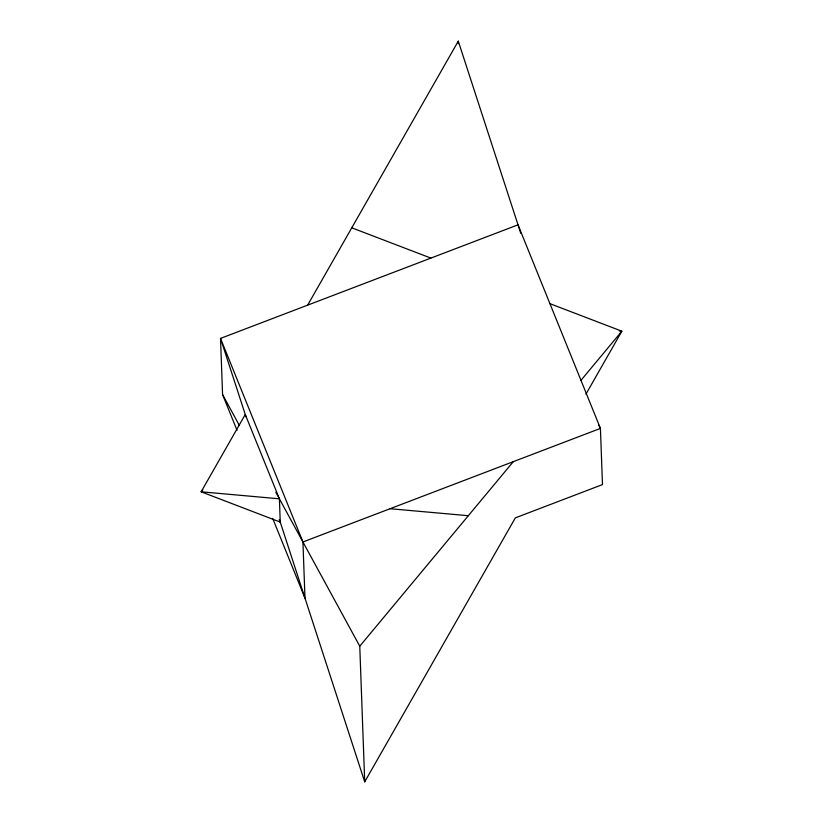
<?xml version="1.0" encoding="UTF-8"?>
<svg xmlns="http://www.w3.org/2000/svg" width="823" height="823" viewBox="0 0 823 823"><rect width="100%" height="100%" fill="white"/><g stroke="black" fill="none" stroke-linecap="round" stroke-linejoin="round"><path stroke-width="1.23" d="M307.658 305.138L458.288 41.15L520.764 233.29M279.45 519.642L364.712 781.85L515.342 517.862L602.477 484.593L600.43 428.402L518.017 224.833L220.523 338.407L222.57 394.598L237.024 430.306M585.935 394.155L621.859 331.196L549.949 303.666M202.777 489.839L201.141 491.804L280.242 522.08L279.398 498.81L245.254 414.483L201.141 491.804L279.398 498.81M364.712 781.85L359.764 646.189L513.295 461.672M580.976 380.329L621.859 331.196L619.338 330.969M272.691 518.408L304.983 598.167L302.936 541.976L600.43 428.402L598.619 425.079M390.071 508.717L468.328 515.712M351.771 227.817L430.882 258.093M222.57 394.598L239.472 425.584M275.828 492.267L359.764 646.189M302.936 541.976L220.523 338.407L246.056 416.932M279.285 519.714L280.242 522.08M458.288 41.15L458.38 43.712"/></g></svg>
